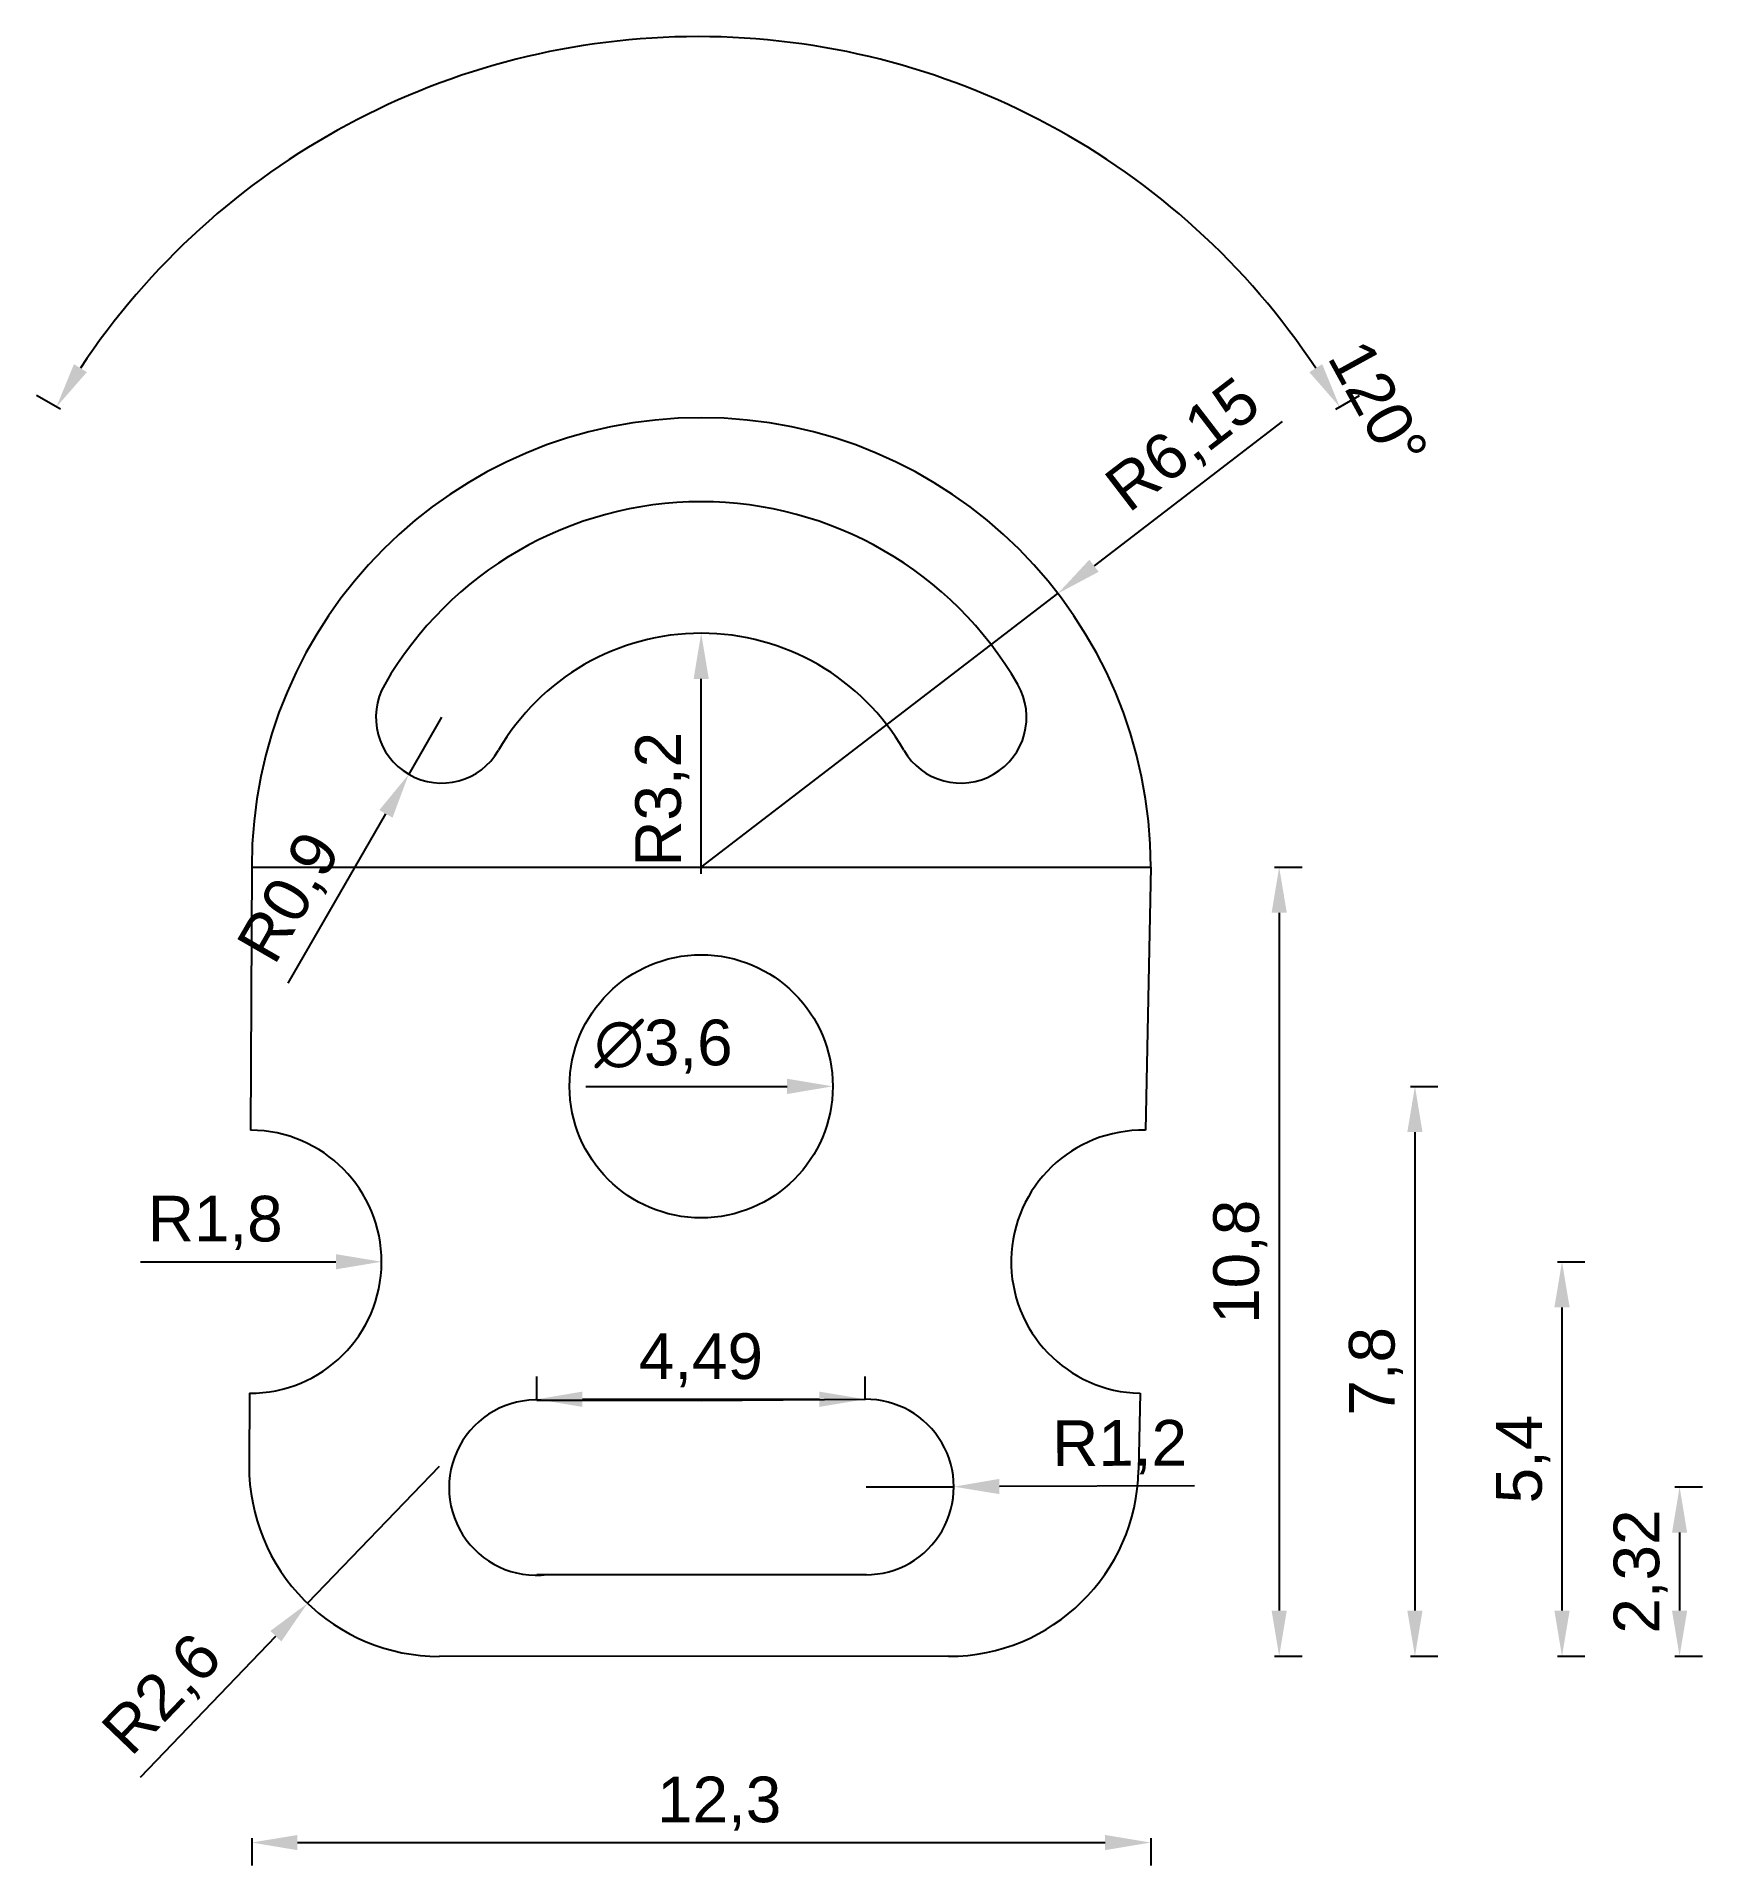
# Model space of a CAD drawing. Header units: millimetres. Extents: x 2429 to 4848, y 1587 to 3194.
# Drawn here: x 2428.97 to 2451.76, y 1586.64 to 1611.67 of the extents above; entities outside this region: 1.
import ezdxf

# ---------------------------------------------------------------- set-up
doc = ezdxf.new("R2010")
doc.units = ezdxf.units.MM
doc.styles.get("Standard").update_dxf_attribs({"font": 'arial.ttf'})
doc.dimstyles.new('ISO-25', dxfattribs={"dimscale": 0.25, "dimtxt": 2.5, "dimasz": 2.5, "dimexe": 1.25, "dimexo": 0.625, "dimtad": 1, "dimtxsty": 'Standard', "dimcen": 2.5, "dimadec": 0, "dimazin": 0, "dimtfac": 1, "dimtmove": 0, "dimatfit": 3, "dimfxl": 0.25, "dimfxlon": 1, "dimarcsym": 0})

# ---------------------------------------------------------------- blocks, each defined once
blk = doc.blocks.new('*D1')
at = {"color": 0, "lineweight": -2, "transparency": 16777216}
for p, q in [((2445.903, 1600.3), (2446.278, 1600.3)), ((2445.966, 1599.675), (2445.966, 1590.126)), ((2445.903, 1589.501), (2446.278, 1589.501))]:
    blk.add_line(p, q, dxfattribs=at)
at = {"color": 0, "transparency": 16777216}
for points in [[(2445.862, 1599.675), (2446.07, 1599.675), (2445.966, 1600.3)], [(2445.862, 1590.126), (2446.07, 1590.126), (2445.966, 1589.501)]]:
    blk.add_solid(points, dxfattribs=at)
at = {"layer": 'Defpoints', "color": 0, "transparency": 16777216}
for p in [(2444.208, 1600.3), (2443.991, 1589.501), (2445.966, 1589.501)]:
    blk.add_point(p, dxfattribs=at)
at = {"color": 0, "transparency": 16777216, "insert": (2445.434, 1594.9), "char_height": 0.625, "attachment_point": 5, "rotation": 90}
blk.add_mtext('10,8', dxfattribs=at)
blk = doc.blocks.new('*D2')
at = {"color": 0, "lineweight": -2, "transparency": 16777216}
for p, q in [((2431.908, 1587.014), (2431.908, 1586.639)), ((2432.533, 1586.952), (2443.583, 1586.952)), ((2444.208, 1587.014), (2444.208, 1586.639))]:
    blk.add_line(p, q, dxfattribs=at)
at = {"color": 0, "transparency": 16777216}
for points in [[(2432.533, 1587.056), (2432.533, 1586.848), (2431.908, 1586.952)], [(2443.583, 1587.056), (2443.583, 1586.848), (2444.208, 1586.952)]]:
    blk.add_solid(points, dxfattribs=at)
at = {"layer": 'Defpoints', "color": 0, "transparency": 16777216}
for p in [(2431.908, 1600.3), (2444.208, 1600.3), (2444.208, 1586.952)]:
    blk.add_point(p, dxfattribs=at)
at = {"color": 0, "transparency": 16777216, "insert": (2438.304, 1587.484), "char_height": 0.625, "attachment_point": 5}
blk.add_mtext('12,3', dxfattribs=at)
blk = doc.blocks.new('*D3')
at = {"color": 0, "lineweight": -2, "transparency": 16777216}
for p, q in [((2434.473, 1592.1), (2432.671, 1590.226)), ((2430.386, 1587.848), (2432.238, 1589.775))]:
    blk.add_line(p, q, dxfattribs=at)
at = {"color": 0, "transparency": 16777216}
blk.add_solid([(2432.163, 1589.847), (2432.313, 1589.703), (2432.671, 1590.226)], dxfattribs=at)
at = {"layer": 'Defpoints', "color": 0, "transparency": 16777216}
for p in [(2434.473, 1592.1), (2432.671, 1590.226)]:
    blk.add_point(p, dxfattribs=at)
at = {"color": 0, "transparency": 16777216, "insert": (2430.712, 1588.955), "char_height": 0.625, "attachment_point": 5, "rotation": 46.1352}
blk.add_mtext('R2,6', dxfattribs=at)
blk = doc.blocks.new('*D4')
at = {"color": 0, "lineweight": -2, "transparency": 16777216}
blk.add_line((2430.385, 1594.9), (2433.06, 1594.9), dxfattribs=at)
at = {"color": 0, "transparency": 16777216}
blk.add_solid([(2433.06, 1595.004), (2433.06, 1594.796), (2433.685, 1594.9)], dxfattribs=at)
at = {"layer": 'Defpoints', "color": 0, "transparency": 16777216}
for p in [(2431.885, 1594.9), (2433.685, 1594.9)]:
    blk.add_point(p, dxfattribs=at)
at = {"color": 0, "transparency": 16777216, "insert": (2431.41, 1595.432), "char_height": 0.625, "attachment_point": 5}
blk.add_mtext('R1,8', dxfattribs=at)
blk = doc.blocks.new('*D5')
at = {"color": 0, "lineweight": -2, "transparency": 16777216}
for p, q in [((2440.314, 1591.818), (2441.514, 1591.822)), ((2444.806, 1591.833), (2442.139, 1591.825))]:
    blk.add_line(p, q, dxfattribs=at)
at = {"color": 0, "transparency": 16777216}
blk.add_solid([(2442.138, 1591.929), (2442.139, 1591.72), (2441.514, 1591.822)], dxfattribs=at)
at = {"layer": 'Defpoints', "color": 0, "transparency": 16777216}
for p in [(2440.314, 1591.818), (2441.514, 1591.822)]:
    blk.add_point(p, dxfattribs=at)
at = {"color": 0, "transparency": 16777216, "insert": (2443.783, 1592.362), "char_height": 0.625, "attachment_point": 5, "rotation": 0.1914}
blk.add_mtext('R1,2', dxfattribs=at)
blk = doc.blocks.new('*D7')
at = {"color": 0, "lineweight": -2, "transparency": 16777216}
blk.add_line((2438.058, 1600.207), (2438.058, 1602.875), dxfattribs=at)
at = {"color": 0, "transparency": 16777216}
blk.add_solid([(2437.954, 1602.875), (2438.162, 1602.875), (2438.058, 1603.5)], dxfattribs=at)
at = {"layer": 'Defpoints', "color": 0, "transparency": 16777216}
for p in [(2438.058, 1603.5), (2438.058, 1600.3)]:
    blk.add_point(p, dxfattribs=at)
at = {"color": 0, "transparency": 16777216, "insert": (2437.526, 1601.228), "char_height": 0.625, "attachment_point": 5, "rotation": 90}
blk.add_mtext('R3,2', dxfattribs=at)
blk = doc.blocks.new('*D8')
at = {"color": 0, "lineweight": -2, "transparency": 16777216}
for p, q in [((2434.507, 1602.35), (2434.057, 1601.57)), ((2432.407, 1598.712), (2433.745, 1601.029))]:
    blk.add_line(p, q, dxfattribs=at)
at = {"color": 0, "transparency": 16777216}
blk.add_solid([(2433.654, 1601.081), (2433.835, 1600.977), (2434.057, 1601.57)], dxfattribs=at)
at = {"layer": 'Defpoints', "color": 0, "transparency": 16777216}
for p in [(2434.507, 1602.35), (2434.057, 1601.57)]:
    blk.add_point(p, dxfattribs=at)
at = {"color": 0, "transparency": 16777216, "insert": (2432.459, 1599.866), "char_height": 0.625, "attachment_point": 5, "rotation": 60}
blk.add_mtext('R0,9', dxfattribs=at)
blk = doc.blocks.new('*D10')
at = {"color": 0, "lineweight": -2, "transparency": 16777216}
for p, q in [((2446.005, 1606.398), (2443.433, 1604.424)), ((2438.058, 1600.3), (2442.937, 1604.043))]:
    blk.add_line(p, q, dxfattribs=at)
at = {"color": 0, "transparency": 16777216}
blk.add_solid([(2443.369, 1604.507), (2443.496, 1604.341), (2442.937, 1604.043)], dxfattribs=at)
at = {"layer": 'Defpoints', "color": 0, "transparency": 16777216}
for p in [(2442.937, 1604.043), (2438.058, 1600.3)]:
    blk.add_point(p, dxfattribs=at)
at = {"color": 0, "transparency": 16777216, "insert": (2444.675, 1606.047), "char_height": 0.625, "attachment_point": 5, "rotation": 37.5002}
blk.add_mtext('R6,15', dxfattribs=at)
blk = doc.blocks.new('*D11')
at = {"color": 0, "lineweight": -2, "transparency": 16777216}
for p, q in [((2447.761, 1597.3), (2448.136, 1597.3)), ((2447.823, 1596.675), (2447.823, 1590.126)), ((2447.761, 1589.501), (2448.136, 1589.501))]:
    blk.add_line(p, q, dxfattribs=at)
at = {"color": 0, "transparency": 16777216}
for points in [[(2447.719, 1596.675), (2447.927, 1596.675), (2447.823, 1597.3)], [(2447.719, 1590.126), (2447.927, 1590.126), (2447.823, 1589.501)]]:
    blk.add_solid(points, dxfattribs=at)
at = {"layer": 'Defpoints', "color": 0, "transparency": 16777216}
for p in [(2447.398, 1597.3), (2447.398, 1589.501), (2447.823, 1589.501)]:
    blk.add_point(p, dxfattribs=at)
at = {"color": 0, "transparency": 16777216, "insert": (2447.291, 1593.4), "char_height": 0.625, "attachment_point": 5, "rotation": 90}
blk.add_mtext('7,8', dxfattribs=at)
blk = doc.blocks.new('*D12')
at = {"color": 0, "lineweight": -2, "transparency": 16777216}
for p, q in [((2449.773, 1594.9), (2450.148, 1594.9)), ((2449.835, 1594.275), (2449.835, 1590.126)), ((2449.773, 1589.501), (2450.148, 1589.501))]:
    blk.add_line(p, q, dxfattribs=at)
at = {"color": 0, "transparency": 16777216}
for points in [[(2449.731, 1594.275), (2449.94, 1594.275), (2449.835, 1594.9)], [(2449.731, 1590.126), (2449.94, 1590.126), (2449.835, 1589.501)]]:
    blk.add_solid(points, dxfattribs=at)
at = {"layer": 'Defpoints', "color": 0, "transparency": 16777216}
for p in [(2444.099, 1594.9), (2444.099, 1589.501), (2449.835, 1589.501)]:
    blk.add_point(p, dxfattribs=at)
at = {"color": 0, "transparency": 16777216, "insert": (2449.305, 1592.2), "char_height": 0.625, "attachment_point": 5, "rotation": 90}
blk.add_mtext('5,4', dxfattribs=at)
blk = doc.blocks.new('*D13')
at = {"color": 0, "lineweight": -2, "transparency": 16777216}
for p, q in [((2435.808, 1593.018), (2435.808, 1593.331)), ((2440.3, 1593.018), (2440.3, 1593.331)), ((2436.433, 1593.018), (2439.675, 1593.018))]:
    blk.add_line(p, q, dxfattribs=at)
at = {"color": 0, "transparency": 16777216}
for points in [[(2436.433, 1593.123), (2436.433, 1592.914), (2435.808, 1593.018)], [(2439.675, 1593.123), (2439.675, 1592.914), (2440.3, 1593.018)]]:
    blk.add_solid(points, dxfattribs=at)
at = {"layer": 'Defpoints', "color": 0, "transparency": 16777216}
for p in [(2435.808, 1593), (2440.3, 1593.018), (2440.3, 1593)]:
    blk.add_point(p, dxfattribs=at)
at = {"color": 0, "transparency": 16777216, "insert": (2438.054, 1593.55), "char_height": 0.625, "attachment_point": 5}
blk.add_mtext('4,49', dxfattribs=at)
blk = doc.blocks.new('*D14')
at = {"color": 0, "lineweight": -2, "transparency": 16777216}
for p, q in [((2429.29, 1606.565), (2428.965, 1606.752)), ((2446.741, 1606.565), (2447.066, 1606.752))]:
    blk.add_line(p, q, dxfattribs=at)
blk.add_arc((2438.015, 1601.527), 10.138, 33.5328, 146.4672, dxfattribs=at)
at = {"color": 0, "transparency": 16777216}
for points in [[(2429.653, 1607.073), (2429.476, 1607.182), (2429.236, 1606.596)], [(2446.555, 1607.182), (2446.378, 1607.073), (2446.795, 1606.596)]]:
    blk.add_solid(points, dxfattribs=at)
at = {"layer": 'Defpoints', "color": 0, "transparency": 16777216}
for p in [(2434.548, 1611.054), (2433.685, 1604.027), (2442.346, 1604.027), (2438.015, 1601.527)]:
    blk.add_point(p, dxfattribs=at)
at = {"color": 0, "transparency": 16777216, "insert": (2447.32, 1606.634), "char_height": 0.625, "attachment_point": 5, "rotation": 298.7609}
blk.add_mtext('120°', dxfattribs=at)
blk = doc.blocks.new('*D15')
at = {"color": 0, "lineweight": -2, "transparency": 16777216}
for p, q in [((2451.381, 1591.818), (2451.756, 1591.818)), ((2451.444, 1591.193), (2451.444, 1590.126)), ((2451.381, 1589.501), (2451.756, 1589.501))]:
    blk.add_line(p, q, dxfattribs=at)
at = {"color": 0, "transparency": 16777216}
for points in [[(2451.34, 1591.193), (2451.548, 1591.193), (2451.444, 1591.818)], [(2451.34, 1590.126), (2451.548, 1590.126), (2451.444, 1589.501)]]:
    blk.add_solid(points, dxfattribs=at)
at = {"layer": 'Defpoints', "color": 0, "transparency": 16777216}
for p in [(2440.314, 1591.818), (2440.314, 1589.501), (2451.444, 1589.501)]:
    blk.add_point(p, dxfattribs=at)
at = {"color": 0, "transparency": 16777216, "insert": (2450.912, 1590.66), "char_height": 0.625, "attachment_point": 5, "rotation": 90}
blk.add_mtext('2,32', dxfattribs=at)
blk = doc.blocks.new('*D16')
at = {"color": 0, "lineweight": -2, "transparency": 16777216}
blk.add_line((2436.478, 1597.3), (2439.233, 1597.3), dxfattribs=at)
at = {"color": 0, "transparency": 16777216}
blk.add_solid([(2439.233, 1597.404), (2439.233, 1597.195), (2439.858, 1597.3)], dxfattribs=at)
at = {"layer": 'Defpoints', "color": 0, "transparency": 16777216}
for p in [(2436.258, 1597.3), (2439.858, 1597.3)]:
    blk.add_point(p, dxfattribs=at)
at = {"color": 0, "transparency": 16777216, "insert": (2437.543, 1597.842), "char_height": 0.625, "attachment_point": 5}
blk.add_mtext('∅3,6', dxfattribs=at)

msp = doc.modelspace()

# ---------------------------------------------------------------- linework, layer by layer
for p, q in [((2431.908, 1600.3), (2431.892, 1596.7)), ((2431.908, 1600.3), (2444.208, 1600.3)), ((2444.208, 1600.3), (2444.136, 1596.699)), ((2431.877, 1593.1), (2431.873, 1592.111)), ((2438.058, 1593), (2435.808, 1593)), ((2438.058, 1593), (2440.308, 1593.018)), ((2444.063, 1593.1), (2444.042, 1592.049)), ((2440.319, 1590.618), (2435.808, 1590.618)), ((2441.443, 1589.501), (2434.473, 1589.5))]:
    msp.add_line(p, q)
for centre in [(4846.156, 3192.036), (2438.058, 1597.3)]:
    msp.add_circle(centre, 1.8)
for centre, radius, start, end in [((2438.058, 1600.3), 6.15, 0, 180), ((2438.058, 1600.3), 5, 30, 150), ((2438.058, 1600.3), 3.2, 30, 150), ((2434.507, 1602.35), 0.9, 150, 330), ((2441.609, 1602.35), 0.9, 210, 30), ((2431.885, 1594.9), 1.8, 269.7539, 89.7539), ((2444.099, 1594.9), 1.8, 88.8494, 268.8494), ((2435.808, 1591.809), 1.2, 82.9061, 277.0939), ((2440.314, 1591.818), 1.2, 269.7243, 90.6585), ((2434.473, 1592.1), 2.6, 179.7539, 270.0098), ((2441.443, 1592.101), 2.6, 270.0098, 358.8494)]:
    msp.add_arc(centre, radius, start, end)

# ---------------------------------------------------------------- dimensions: what is measured, and where the dimension line sits
dim = msp.add_angular_dim_3p(base=(2434.548, 1611.054), center=(2438.015, 1601.527), p1=(2442.346, 1604.027), p2=(2433.685, 1604.027), dimstyle='ISO-25')
dim.commit()
dim.dimension.update_dxf_attribs({"geometry": '*D14', "text_midpoint": (2446.903, 1606.405), "dimtype": 165})
for center, mpoint, picture, middle in [((2438.058, 1600.3), (2442.937, 1604.043), '*D10', (2444.998, 1605.625)), ((2438.058, 1600.3), (2438.058, 1603.5), '*D7', (2438.058, 1601.228)), ((2431.885, 1594.9), (2433.685, 1594.9), '*D4', (2431.41, 1594.9))]:
    dim = msp.add_radius_dim(center=center, mpoint=mpoint, dimstyle='ISO-25')
    dim.commit()
    dim.dimension.update_dxf_attribs({"geometry": picture, "text_midpoint": middle, "dimtype": 164})
for center, mpoint, picture, middle in [((2434.507, 1602.35), (2434.057, 1601.57), '*D8', (2432.459, 1599.866)), ((2440.314, 1591.818), (2441.514, 1591.822), '*D5', (2443.783, 1592.362)), ((2434.473, 1592.1), (2432.671, 1590.226), '*D3', (2430.712, 1588.955))]:
    dim = msp.add_radius_dim(center=center, mpoint=mpoint, dimstyle='ISO-25')
    dim.commit()
    dim.dimension.update_dxf_attribs({"geometry": picture, "text_midpoint": middle})
dim = msp.add_linear_dim(base=(2444.208, 1586.952), p1=(2431.908, 1600.3), p2=(2444.208, 1600.3), dimstyle='ISO-25')
dim.commit()
dim.dimension.update_dxf_attribs({"geometry": '*D2', "text_midpoint": (2438.304, 1586.952), "dimtype": 160})
dim = msp.add_linear_dim(base=(2445.966, 1589.501), p1=(2444.208, 1600.3), p2=(2443.991, 1589.501), angle=90, dimstyle='ISO-25')
dim.commit()
dim.dimension.update_dxf_attribs({"geometry": '*D1', "text_midpoint": (2445.434, 1594.9)})
dim = msp.add_diameter_dim_2p(p1=(2436.258, 1597.3), p2=(2439.858, 1597.3), dimstyle='ISO-25')
dim.commit()
dim.dimension.update_dxf_attribs({"geometry": '*D16', "text_midpoint": (2437.543, 1597.3), "dimtype": 163})
for p1, p2, distance, picture, middle in [((2447.398, 1597.3), (2447.398, 1589.501), 0.426, '*D11', (2447.291, 1593.4)), ((2444.099, 1594.9), (2444.099, 1589.501), 5.736, '*D12', (2449.305, 1592.2)), ((2435.808, 1593), (2440.3, 1593), 0.018, '*D13', (2438.054, 1593.55)), ((2440.314, 1591.818), (2440.314, 1589.501), 11.13, '*D15', (2450.912, 1590.66))]:
    dim = msp.add_aligned_dim(p1=p1, p2=p2, distance=distance, dimstyle='ISO-25')
    dim.commit()
    dim.dimension.update_dxf_attribs({"geometry": picture, "text_midpoint": middle})

doc.saveas('drawing.dxf')
